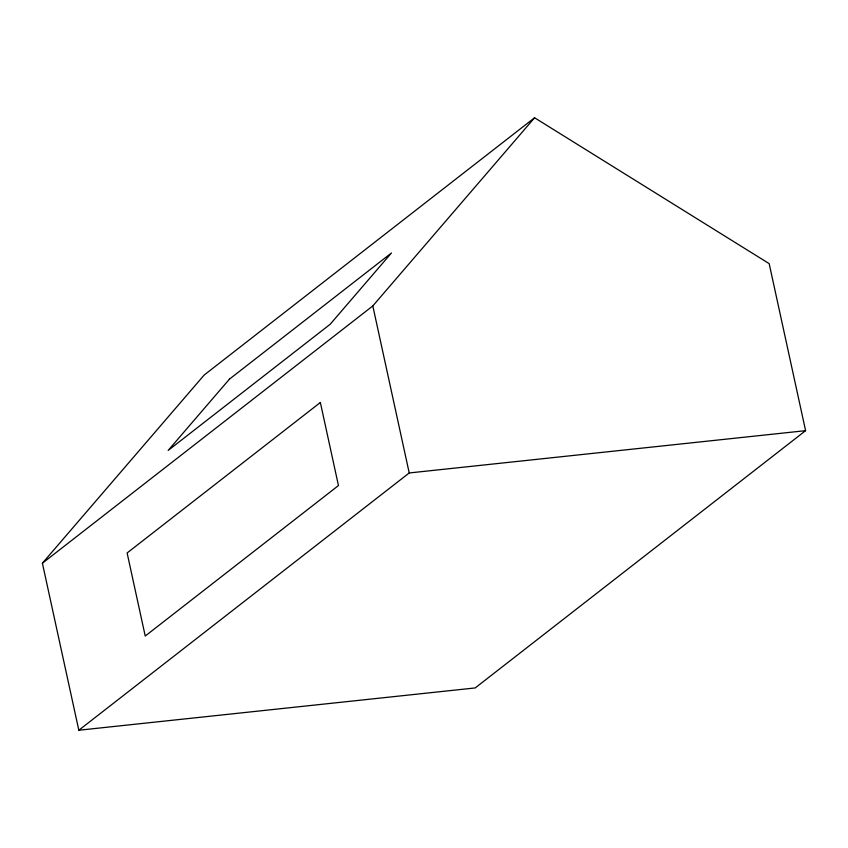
<?xml version="1.0" encoding="UTF-8"?>
<svg xmlns="http://www.w3.org/2000/svg" width="848" height="848" viewBox="0 0 848 848"><rect width="100%" height="100%" fill="white"/><g stroke="black" fill="none" stroke-linecap="round" stroke-linejoin="round"><path stroke-width="1.27" d="M42.4 563.21L204.167 375.039L534.579 117.766L769.178 263.643L805.6 430.667L475.187 687.94L78.822 730.234L42.4 563.21L372.813 305.937L534.579 117.766M78.822 730.234L409.224 472.961L805.6 430.667M372.813 305.937L409.224 472.961M229.469 379.12L168.169 450.426L330.148 324.296L391.447 252.99L229.469 379.12M320.353 402.493L127.115 552.96L145.231 636.032L338.458 485.565L320.353 402.493"/></g></svg>
